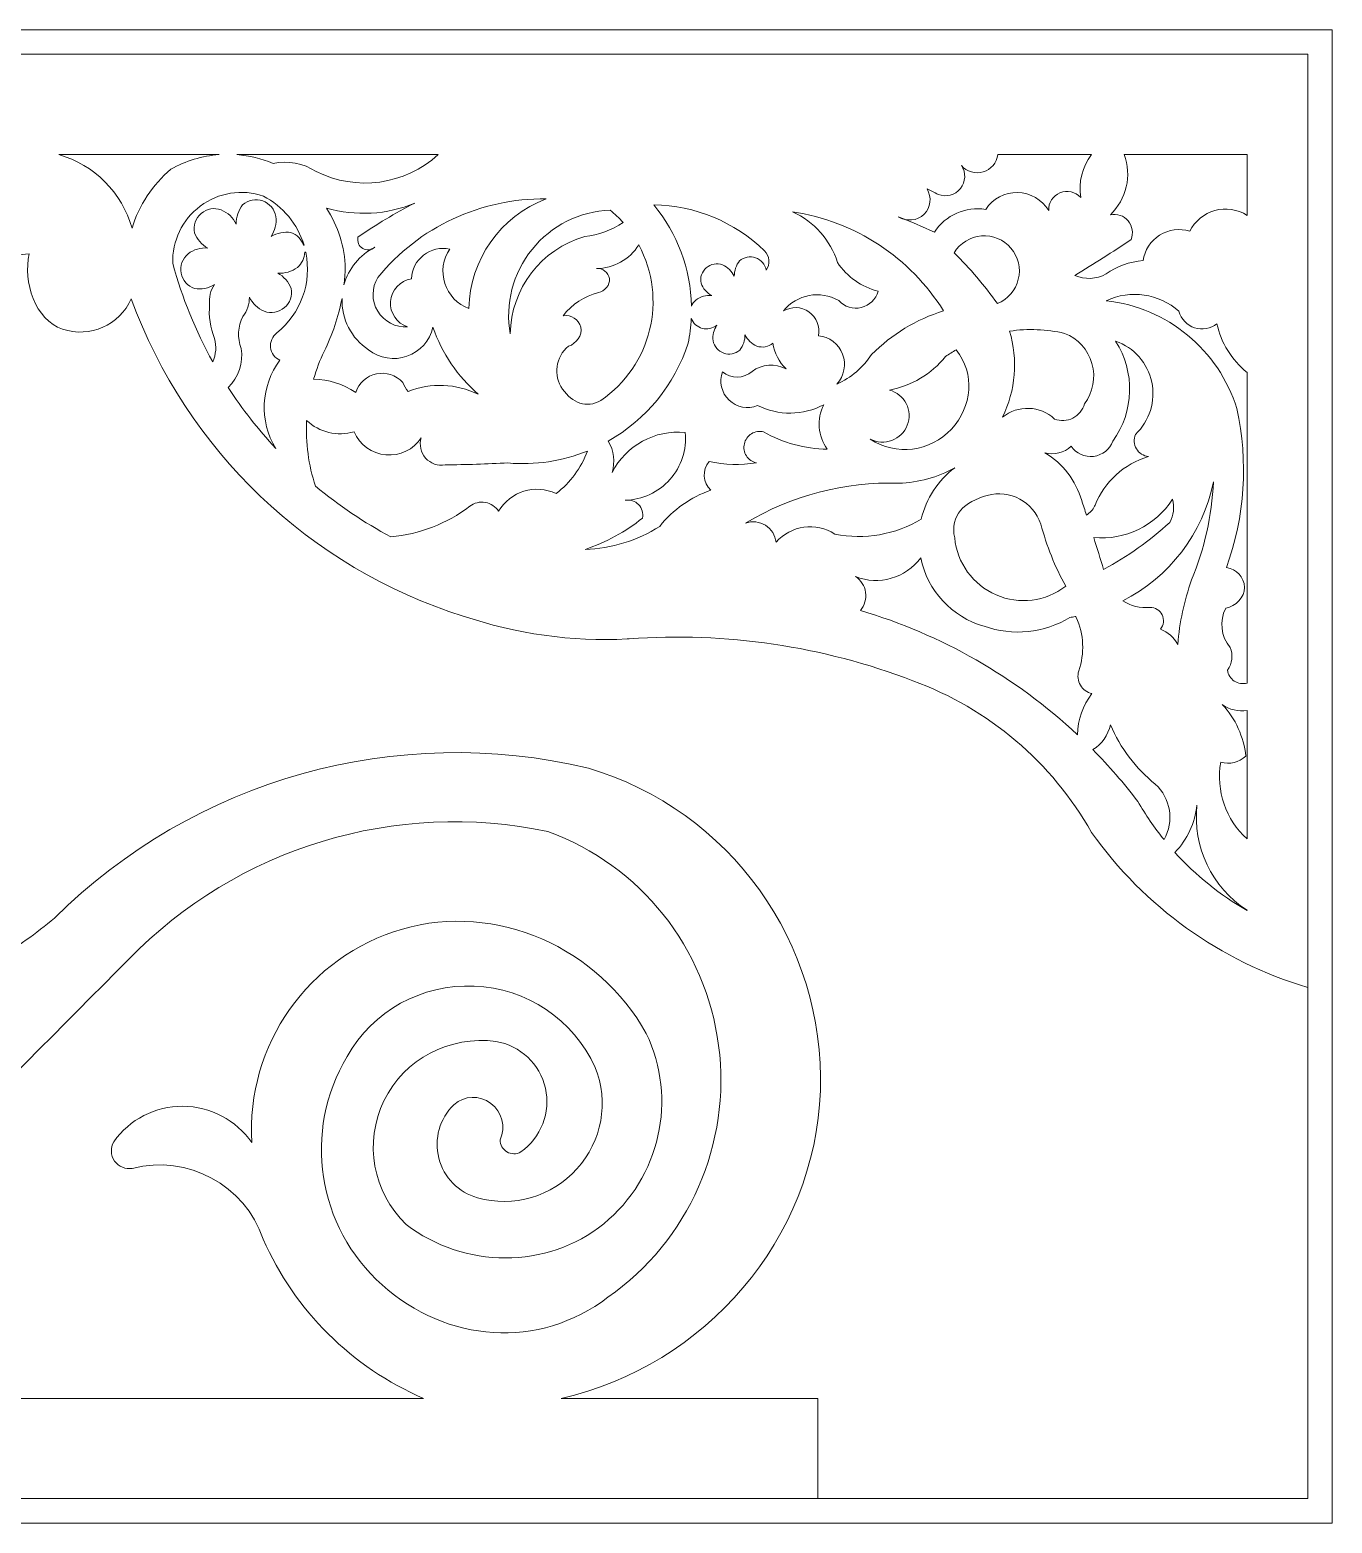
# Model space of a CAD drawing. Header units: millimetres. Extents: x 4867 to 5113, y 1528 to 1787.
# Drawn here: x 5004.2 to 5110.6, y 1527.8 to 1649.8 of the extents above; entities that cross this region are included whole.
import ezdxf

# ---------------------------------------------------------------- set-up
doc = ezdxf.new("R2010")
doc.units = ezdxf.units.MM
doc.header["$MEASUREMENT"] = 0
doc.layers.add('SITARA ALL', color=18, linetype='Continuous', true_color=0x000000)

msp = doc.modelspace()

# ---------------------------------------------------------------- linework, layer by layer
at = {"layer": 'SITARA ALL', "lineweight": 9}
for points, knots in [([(4866.61, 1649.79), (4866.61, 1649.79), (5110.61, 1649.79), (5110.61, 1649.79), (5110.61, 1649.79), (5110.61, 1527.79), (5110.61, 1527.79), (5110.61, 1527.79), (4866.61, 1527.79), (4866.61, 1527.79), (4866.61, 1527.79), (4866.61, 1649.79), (4866.61, 1649.79)], [0, 0, 0, 0, 0.25, 0.25, 0.25, 0.5, 0.5, 0.5, 0.75, 0.75, 0.75, 1, 1, 1, 1]), ([(4868.61, 1647.79), (4868.61, 1647.79), (5108.61, 1647.79), (5108.61, 1647.79), (5108.61, 1647.79), (5108.61, 1529.79), (5108.61, 1529.79), (5108.61, 1529.79), (4868.61, 1529.79), (4868.61, 1529.79), (4868.61, 1529.79), (4868.61, 1647.79), (4868.61, 1647.79)], [0, 0, 0, 0, 0.25, 0.25, 0.25, 0.5, 0.5, 0.5, 0.75, 0.75, 0.75, 1, 1, 1, 1]), ([(5052.99, 1600.02), (5048.45, 1599.79), (5043.9, 1600.43), (5039.6, 1601.89), (5027.02, 1605.85), (5016.99, 1615.43), (5012.46, 1627.81), (5011.51, 1625.66), (5009.08, 1624.59), (5006.85, 1625.33), (5004.62, 1626.08), (5003.59, 1629.2), (5004.13, 1631.49), (4999.45, 1631.23), (4995.19, 1628.71), (4992.71, 1624.74), (4988.24, 1618.89), (4983.2, 1613.49), (4977.68, 1608.62), (4981.16, 1611.01), (4985.65, 1611.37), (4989.47, 1609.58), (4990.84, 1608.57), (4991.52, 1606.87), (4991.21, 1605.2), (4990.9, 1603.53), (4989.63, 1602.18), (4987.99, 1601.73), (4987, 1604.02), (4984.9, 1605.66), (4982.43, 1606.07), (4979.96, 1606.47), (4977.47, 1605.61), (4975.79, 1603.76), (4974.12, 1602.74), (4972.52, 1601.6), (4971.02, 1600.35), (4959.58, 1589), (4943.07, 1584.37), (4927.39, 1588.1), (4915.81, 1591.55), (4908.02, 1602.39), (4908.43, 1614.46), (4908.84, 1626.54), (4917.83, 1636.93), (4929.62, 1639.59), (4929.62, 1639.59), (4908.63, 1639.59), (4908.63, 1639.59), (4908.63, 1639.59), (4908.63, 1647.79), (4908.63, 1647.79), (4908.63, 1647.79), (5108.61, 1647.79), (5108.61, 1647.79), (5108.61, 1647.79), (5108.61, 1571.55), (5108.61, 1571.55), (5101.47, 1573.68), (5095.25, 1578.14), (5090.95, 1584.22), (5087.7, 1589.95), (5082.53, 1594.34), (5076.34, 1596.61), (5068.96, 1599.44), (5061.06, 1600.61), (5053.17, 1600.03), (5053.17, 1600.03), (5052.99, 1600.02), (5052.99, 1600.02)], [0, 0, 0, 0, 0.043478, 0.043478, 0.043478, 0.086957, 0.086957, 0.086957, 0.130435, 0.130435, 0.130435, 0.173913, 0.173913, 0.173913, 0.217391, 0.217391, 0.217391, 0.26087, 0.26087, 0.26087, 0.304348, 0.304348, 0.304348, 0.347826, 0.347826, 0.347826, 0.391304, 0.391304, 0.391304, 0.434783, 0.434783, 0.434783, 0.478261, 0.478261, 0.478261, 0.521739, 0.521739, 0.521739, 0.565217, 0.565217, 0.565217, 0.608696, 0.608696, 0.608696, 0.652174, 0.652174, 0.652174, 0.695652, 0.695652, 0.695652, 0.73913, 0.73913, 0.73913, 0.782609, 0.782609, 0.782609, 0.826087, 0.826087, 0.826087, 0.869565, 0.869565, 0.869565, 0.913043, 0.913043, 0.913043, 0.956522, 0.956522, 0.956522, 1, 1, 1, 1]), ([(5012.53, 1633.58), (5013.1, 1635.46), (5014.21, 1637.13), (5015.7, 1638.4), (5016.92, 1639.08), (5018.26, 1639.48), (5019.64, 1639.59), (5019.64, 1639.59), (5006.54, 1639.59), (5006.54, 1639.59), (5009.44, 1638.77), (5011.71, 1636.49), (5012.53, 1633.58)], [0, 0, 0, 0, 0.25, 0.25, 0.25, 0.5, 0.5, 0.5, 0.75, 0.75, 0.75, 1, 1, 1, 1]), ([(5027.57, 1638.21), (5030.87, 1636.57), (5034.83, 1637.11), (5037.56, 1639.59), (5037.56, 1639.59), (5021.1, 1639.59), (5021.1, 1639.59), (5022.11, 1639.51), (5023.11, 1639.27), (5024.05, 1638.88), (5025.26, 1639.13), (5026.53, 1638.89), (5027.57, 1638.21)], [0, 0, 0, 0, 0.25, 0.25, 0.25, 0.5, 0.5, 0.5, 0.75, 0.75, 0.75, 1, 1, 1, 1]), ([(5078.1, 1633.26), (5079.01, 1634.65), (5080.65, 1635.38), (5082.3, 1635.12), (5082.87, 1636), (5083.85, 1636.52), (5084.89, 1636.5), (5085.94, 1636.48), (5086.9, 1635.92), (5087.44, 1635.02), (5087.41, 1635.65), (5087.78, 1636.23), (5088.36, 1636.48), (5088.95, 1636.72), (5089.63, 1636.56), (5090.06, 1636.09), (5089.87, 1637.33), (5090.18, 1638.59), (5090.93, 1639.59), (5090.93, 1639.59), (5083.29, 1639.59), (5083.29, 1639.59), (5083.2, 1638.92), (5082.73, 1638.37), (5082.09, 1638.18), (5081.45, 1637.98), (5080.75, 1638.19), (5080.31, 1638.7), (5080.7, 1638.12), (5080.66, 1637.36), (5080.23, 1636.82), (5079.8, 1636.28), (5079.04, 1636.09), (5078.4, 1636.34), (5078.1, 1636.51), (5077.8, 1636.65), (5077.5, 1636.79), (5077.91, 1636.13), (5077.81, 1635.27), (5077.26, 1634.72), (5076.7, 1634.17), (5075.81, 1634.1), (5075.15, 1634.51), (5076.15, 1634.13), (5077.13, 1633.71), (5078.1, 1633.26)], [0, 0, 0, 0, 0.066667, 0.066667, 0.066667, 0.133333, 0.133333, 0.133333, 0.2, 0.2, 0.2, 0.266667, 0.266667, 0.266667, 0.333333, 0.333333, 0.333333, 0.4, 0.4, 0.4, 0.466667, 0.466667, 0.466667, 0.533333, 0.533333, 0.533333, 0.6, 0.6, 0.6, 0.666667, 0.666667, 0.666667, 0.733333, 0.733333, 0.733333, 0.8, 0.8, 0.8, 0.866667, 0.866667, 0.866667, 0.933333, 0.933333, 0.933333, 1, 1, 1, 1]), ([(5089.58, 1629.73), (5090.4, 1629.36), (5091.34, 1629.4), (5092.13, 1629.84), (5093.02, 1630.47), (5094.06, 1630.85), (5095.15, 1630.93), (5095.28, 1631.79), (5095.78, 1632.54), (5096.51, 1633.01), (5097.24, 1633.47), (5098.14, 1633.59), (5098.97, 1633.34), (5099.39, 1634.16), (5100.13, 1634.78), (5101.02, 1635.02), (5101.91, 1635.27), (5102.87, 1635.13), (5103.65, 1634.63), (5103.65, 1634.63), (5103.65, 1639.59), (5103.65, 1639.59), (5103.65, 1639.59), (5093.61, 1639.59), (5093.61, 1639.59), (5094.25, 1637.88), (5093.8, 1635.95), (5092.48, 1634.68), (5093.02, 1634.79), (5093.58, 1634.6), (5093.94, 1634.18), (5094.29, 1633.75), (5094.38, 1633.16), (5094.18, 1632.65), (5092.67, 1631.64), (5091.13, 1630.67), (5089.58, 1629.73)], [0, 0, 0, 0, 0.083333, 0.083333, 0.083333, 0.166667, 0.166667, 0.166667, 0.25, 0.25, 0.25, 0.333333, 0.333333, 0.333333, 0.416667, 0.416667, 0.416667, 0.5, 0.5, 0.5, 0.583333, 0.583333, 0.583333, 0.666667, 0.666667, 0.666667, 0.75, 0.75, 0.75, 0.833333, 0.833333, 0.833333, 0.916667, 0.916667, 0.916667, 1, 1, 1, 1]), ([(5019.13, 1622.66), (5019.39, 1623.26), (5019.45, 1623.94), (5019.27, 1624.57), (5018.92, 1625.45), (5018.78, 1626.4), (5018.87, 1627.34), (5018.8, 1627.92), (5018.94, 1628.5), (5019.27, 1628.97), (5018.78, 1628.68), (5018.2, 1628.56), (5017.64, 1628.65), (5017.07, 1628.84), (5016.66, 1629.32), (5016.54, 1629.91), (5016.43, 1630.5), (5016.65, 1631.1), (5017.11, 1631.49), (5017.57, 1631.84), (5018.15, 1632), (5018.72, 1631.96), (5018.23, 1632.23), (5017.84, 1632.68), (5017.63, 1633.21), (5017.51, 1633.79), (5017.72, 1634.39), (5018.18, 1634.78), (5018.63, 1635.17), (5019.26, 1635.29), (5019.82, 1635.08), (5020.36, 1634.85), (5020.79, 1634.44), (5021.04, 1633.92), (5021.03, 1634.49), (5021.22, 1635.05), (5021.57, 1635.49), (5022.02, 1635.88), (5022.65, 1636.01), (5023.21, 1635.81), (5023.77, 1635.61), (5024.19, 1635.12), (5024.29, 1634.53), (5024.36, 1633.96), (5024.22, 1633.37), (5023.89, 1632.9), (5024.38, 1633.19), (5024.96, 1633.31), (5025.52, 1633.22), (5026.01, 1633.05), (5026.39, 1632.67), (5026.55, 1632.19), (5026.55, 1632.19), (5026.59, 1632.19), (5026.59, 1632.19), (5026.06, 1633.92), (5024.87, 1635.38), (5023.26, 1636.21), (5021.51, 1636.8), (5019.59, 1636.49), (5018.11, 1635.39), (5016.63, 1634.28), (5015.79, 1632.54), (5015.86, 1630.69), (5016.62, 1627.89), (5017.72, 1625.2), (5019.13, 1622.66)], [0, 0, 0, 0, 0.045455, 0.045455, 0.045455, 0.090909, 0.090909, 0.090909, 0.136364, 0.136364, 0.136364, 0.181818, 0.181818, 0.181818, 0.227273, 0.227273, 0.227273, 0.272727, 0.272727, 0.272727, 0.318182, 0.318182, 0.318182, 0.363636, 0.363636, 0.363636, 0.409091, 0.409091, 0.409091, 0.454545, 0.454545, 0.454545, 0.5, 0.5, 0.5, 0.545455, 0.545455, 0.545455, 0.590909, 0.590909, 0.590909, 0.636364, 0.636364, 0.636364, 0.681818, 0.681818, 0.681818, 0.727273, 0.727273, 0.727273, 0.772727, 0.772727, 0.772727, 0.818182, 0.818182, 0.818182, 0.863636, 0.863636, 0.863636, 0.909091, 0.909091, 0.909091, 0.954545, 0.954545, 0.954545, 1, 1, 1, 1]), ([(5035.05, 1625.52), (5034.17, 1625.81), (5033.59, 1626.66), (5033.65, 1627.59), (5033.72, 1628.52), (5034.44, 1629.29), (5035.36, 1629.45), (5035.4, 1630.21), (5035.76, 1630.92), (5036.36, 1631.38), (5036.96, 1631.85), (5037.74, 1632.03), (5038.49, 1631.88), (5037.93, 1631.05), (5037.79, 1630.02), (5038.1, 1629.07), (5038.4, 1628.12), (5039.12, 1627.37), (5040.05, 1627.03), (5040.14, 1631.02), (5042.64, 1634.56), (5046.37, 1635.97), (5041.05, 1636.05), (5035.98, 1633.69), (5032.62, 1629.56), (5032.1, 1628.72), (5032.09, 1627.65), (5032.61, 1626.8), (5033.12, 1625.95), (5034.06, 1625.45), (5035.05, 1625.52)], [0, 0, 0, 0, 0.1, 0.1, 0.1, 0.2, 0.2, 0.2, 0.3, 0.3, 0.3, 0.4, 0.4, 0.4, 0.5, 0.5, 0.5, 0.6, 0.6, 0.6, 0.7, 0.7, 0.7, 0.8, 0.8, 0.8, 0.9, 0.9, 0.9, 1, 1, 1, 1]), ([(5029.85, 1628.96), (5030.22, 1630.29), (5031.13, 1631.4), (5032.36, 1632.02), (5032.09, 1631.78), (5031.69, 1631.74), (5031.38, 1631.93), (5031.07, 1632.11), (5030.91, 1632.48), (5030.99, 1632.84), (5032.47, 1633.88), (5034.03, 1634.82), (5035.65, 1635.63), (5033.36, 1634.68), (5030.81, 1634.54), (5028.42, 1635.23), (5029.38, 1633.75), (5029.91, 1632.04), (5029.96, 1630.29), (5029.94, 1629.84), (5029.9, 1629.4), (5029.85, 1628.96)], [0, 0, 0, 0, 0.142857, 0.142857, 0.142857, 0.285714, 0.285714, 0.285714, 0.428571, 0.428571, 0.428571, 0.571429, 0.571429, 0.571429, 0.714286, 0.714286, 0.714286, 0.857143, 0.857143, 0.857143, 1, 1, 1, 1]), ([(5043.44, 1624.94), (5043.49, 1628.64), (5045.97, 1631.87), (5049.53, 1632.9), (5050.65, 1633.03), (5051.72, 1633.42), (5052.66, 1634.04), (5052.34, 1634.41), (5051.99, 1634.75), (5051.61, 1635.06), (5049.12, 1634.97), (5046.78, 1633.8), (5045.22, 1631.85), (5043.65, 1629.91), (5043, 1627.39), (5043.44, 1624.94)], [0, 0, 0, 0, 0.2, 0.2, 0.2, 0.4, 0.4, 0.4, 0.6, 0.6, 0.6, 0.8, 0.8, 0.8, 1, 1, 1, 1]), ([(5058.25, 1627.22), (5058.33, 1627.41), (5058.45, 1627.58), (5058.61, 1627.71), (5058.98, 1627.99), (5059.44, 1628.12), (5059.9, 1628.08), (5059.5, 1628.31), (5059.19, 1628.66), (5059.03, 1629.08), (5058.93, 1629.55), (5059.1, 1630.03), (5059.46, 1630.35), (5059.83, 1630.66), (5060.33, 1630.75), (5060.78, 1630.59), (5061.21, 1630.4), (5061.55, 1630.07), (5061.75, 1629.65), (5061.74, 1630.11), (5061.9, 1630.56), (5062.18, 1630.91), (5062.54, 1631.23), (5063.04, 1631.32), (5063.49, 1631.17), (5063.94, 1631.01), (5064.27, 1630.61), (5064.36, 1630.14), (5064.7, 1630.64), (5064.64, 1631.32), (5064.21, 1631.74), (5061.78, 1634.1), (5058.55, 1635.44), (5055.16, 1635.49), (5057.09, 1633.16), (5058.18, 1630.24), (5058.25, 1627.22)], [0, 0, 0, 0, 0.083333, 0.083333, 0.083333, 0.166667, 0.166667, 0.166667, 0.25, 0.25, 0.25, 0.333333, 0.333333, 0.333333, 0.416667, 0.416667, 0.416667, 0.5, 0.5, 0.5, 0.583333, 0.583333, 0.583333, 0.666667, 0.666667, 0.666667, 0.75, 0.75, 0.75, 0.833333, 0.833333, 0.833333, 0.916667, 0.916667, 0.916667, 1, 1, 1, 1]), ([(5070.13, 1620.85), (5071.29, 1621.36), (5072.28, 1622.2), (5072.97, 1623.26), (5074.61, 1624.92), (5076.63, 1626.14), (5078.85, 1626.82), (5076.13, 1631.2), (5071.62, 1634.16), (5066.51, 1634.91), (5068.27, 1634.13), (5069.61, 1632.62), (5070.18, 1630.78), (5070.96, 1629.62), (5072.15, 1628.78), (5073.51, 1628.43), (5073.32, 1627.77), (5072.79, 1627.26), (5072.13, 1627.1), (5071.46, 1626.94), (5070.75, 1627.16), (5070.29, 1627.67), (5068.77, 1628.54), (5066.86, 1628.18), (5065.76, 1626.82), (5066.41, 1627.21), (5067.23, 1627.18), (5067.85, 1626.75), (5068.47, 1626.31), (5068.78, 1625.54), (5068.63, 1624.8), (5069.52, 1624.71), (5070.28, 1624.13), (5070.6, 1623.29), (5070.92, 1622.46), (5070.73, 1621.51), (5070.13, 1620.85)], [0, 0, 0, 0, 0.083333, 0.083333, 0.083333, 0.166667, 0.166667, 0.166667, 0.25, 0.25, 0.25, 0.333333, 0.333333, 0.333333, 0.416667, 0.416667, 0.416667, 0.5, 0.5, 0.5, 0.583333, 0.583333, 0.583333, 0.666667, 0.666667, 0.666667, 0.75, 0.75, 0.75, 0.833333, 0.833333, 0.833333, 0.916667, 0.916667, 0.916667, 1, 1, 1, 1]), ([(5083.25, 1627.42), (5084.1, 1627.77), (5084.74, 1628.51), (5084.96, 1629.41), (5085.18, 1630.3), (5084.96, 1631.24), (5084.36, 1631.95), (5083.76, 1632.65), (5082.86, 1633.02), (5081.94, 1632.95), (5081.02, 1632.87), (5080.19, 1632.37), (5079.72, 1631.57), (5081.01, 1630.29), (5082.19, 1628.9), (5083.25, 1627.42)], [0, 0, 0, 0, 0.2, 0.2, 0.2, 0.4, 0.4, 0.4, 0.6, 0.6, 0.6, 0.8, 0.8, 0.8, 1, 1, 1, 1]), ([(5024.27, 1615.59), (5022.9, 1617.83), (5023.04, 1620.69), (5024.62, 1622.79), (5024.2, 1622.98), (5023.91, 1623.37), (5023.85, 1623.83), (5023.8, 1624.29), (5023.99, 1624.74), (5024.36, 1625.02), (5026.32, 1626.6), (5027.24, 1629.14), (5026.73, 1631.61), (5026.73, 1631.61), (5026.64, 1631.61), (5026.64, 1631.61), (5026.63, 1631.14), (5026.41, 1630.69), (5026.05, 1630.38), (5025.59, 1630.04), (5025.01, 1629.87), (5024.44, 1629.91), (5024.93, 1629.64), (5025.32, 1629.2), (5025.53, 1628.66), (5025.65, 1628.08), (5025.44, 1627.48), (5024.98, 1627.09), (5024.53, 1626.7), (5023.9, 1626.58), (5023.34, 1626.79), (5022.8, 1627.02), (5022.37, 1627.43), (5022.12, 1627.95), (5022.13, 1627.38), (5021.94, 1626.82), (5021.59, 1626.38), (5021.17, 1625.57), (5021.12, 1624.61), (5021.45, 1623.76), (5021.63, 1622.58), (5021.23, 1621.4), (5020.39, 1620.56), (5021.54, 1618.79), (5022.84, 1617.13), (5024.27, 1615.59)], [0, 0, 0, 0, 0.066667, 0.066667, 0.066667, 0.133333, 0.133333, 0.133333, 0.2, 0.2, 0.2, 0.266667, 0.266667, 0.266667, 0.333333, 0.333333, 0.333333, 0.4, 0.4, 0.4, 0.466667, 0.466667, 0.466667, 0.533333, 0.533333, 0.533333, 0.6, 0.6, 0.6, 0.666667, 0.666667, 0.666667, 0.733333, 0.733333, 0.733333, 0.8, 0.8, 0.8, 0.866667, 0.866667, 0.866667, 0.933333, 0.933333, 0.933333, 1, 1, 1, 1]), ([(5050.84, 1619.51), (5054.97, 1622.33), (5056.31, 1627.81), (5053.94, 1632.21), (5053.19, 1631.02), (5051.89, 1630.3), (5050.48, 1630.29), (5051, 1630.33), (5051.46, 1629.97), (5051.54, 1629.46), (5051.62, 1628.94), (5051.16, 1628.44), (5050.65, 1628.32), (5049.5, 1628.04), (5048.48, 1627.37), (5047.76, 1626.42), (5048.42, 1626.54), (5049.04, 1626.13), (5049.2, 1625.49), (5049.37, 1624.85), (5048.83, 1624.14), (5048.2, 1623.94), (5047.14, 1623.07), (5046.93, 1621.54), (5047.72, 1620.43), (5048.5, 1619.31), (5049.67, 1618.82), (5050.84, 1619.51)], [0, 0, 0, 0, 0.111111, 0.111111, 0.111111, 0.222222, 0.222222, 0.222222, 0.333333, 0.333333, 0.333333, 0.444444, 0.444444, 0.444444, 0.555556, 0.555556, 0.555556, 0.666667, 0.666667, 0.666667, 0.777778, 0.777778, 0.777778, 0.888889, 0.888889, 0.888889, 1, 1, 1, 1]), ([(5040.82, 1620.01), (5039.14, 1621.48), (5037.86, 1623.37), (5037.12, 1625.49), (5036.86, 1624.39), (5036.07, 1623.5), (5035, 1623.12), (5033.94, 1622.75), (5032.75, 1622.95), (5031.86, 1623.64), (5030.45, 1624.57), (5029.63, 1626.17), (5029.69, 1627.85), (5029.4, 1626.35), (5028.91, 1624.89), (5028.23, 1623.51), (5027.88, 1622.79), (5027.59, 1622.03), (5027.37, 1621.26), (5028.59, 1621.22), (5029.79, 1620.84), (5030.81, 1620.17), (5031.07, 1620.94), (5031.71, 1621.51), (5032.5, 1621.68), (5033.28, 1621.85), (5034.11, 1621.58), (5034.65, 1620.98), (5034.77, 1620.72), (5034.92, 1620.47), (5035.1, 1620.24), (5036.95, 1620.98), (5039.03, 1620.89), (5040.82, 1620.01)], [0, 0, 0, 0, 0.090909, 0.090909, 0.090909, 0.181818, 0.181818, 0.181818, 0.272727, 0.272727, 0.272727, 0.363636, 0.363636, 0.363636, 0.454545, 0.454545, 0.454545, 0.545455, 0.545455, 0.545455, 0.636364, 0.636364, 0.636364, 0.727273, 0.727273, 0.727273, 0.818182, 0.818182, 0.818182, 0.909091, 0.909091, 0.909091, 1, 1, 1, 1]), ([(5103.65, 1596.42), (5103.65, 1596.42), (5103.65, 1621.8), (5103.65, 1621.8), (5102.4, 1622.81), (5101.53, 1624.21), (5101.18, 1625.78), (5100.67, 1625.37), (5099.99, 1625.24), (5099.36, 1625.44), (5098.74, 1625.65), (5098.26, 1626.16), (5098.09, 1626.79), (5096.46, 1628.24), (5094.12, 1628.59), (5092.15, 1627.66), (5097.14, 1627.11), (5101.33, 1623.64), (5102.82, 1618.84), (5103.77, 1614.52), (5103.48, 1610.01), (5101.96, 1605.85), (5102.79, 1605.75), (5103.42, 1605.07), (5103.44, 1604.24), (5103.46, 1603.41), (5102.73, 1602.67), (5101.91, 1602.54), (5101.37, 1601.5), (5101.52, 1600.23), (5102.27, 1599.33), (5102.53, 1598.71), (5102.45, 1598.01), (5102.05, 1597.47), (5102.1, 1597.1), (5102.31, 1596.78), (5102.61, 1596.58), (5102.92, 1596.38), (5103.3, 1596.32), (5103.65, 1596.42)], [0, 0, 0, 0, 0.076923, 0.076923, 0.076923, 0.153846, 0.153846, 0.153846, 0.230769, 0.230769, 0.230769, 0.307692, 0.307692, 0.307692, 0.384615, 0.384615, 0.384615, 0.461538, 0.461538, 0.461538, 0.538462, 0.538462, 0.538462, 0.615385, 0.615385, 0.615385, 0.692308, 0.692308, 0.692308, 0.769231, 0.769231, 0.769231, 0.846154, 0.846154, 0.846154, 0.923077, 0.923077, 0.923077, 1, 1, 1, 1]), ([(5049.55, 1607.34), (5051.72, 1607.41), (5053.83, 1608.06), (5055.65, 1609.22), (5056.74, 1610.59), (5058.19, 1611.62), (5059.84, 1612.17), (5059.17, 1612.79), (5059.1, 1613.83), (5059.69, 1614.52), (5060.96, 1614.25), (5062.27, 1614.21), (5063.56, 1614.41), (5063.22, 1614.48), (5062.92, 1614.69), (5062.74, 1614.98), (5062.55, 1615.28), (5062.49, 1615.63), (5062.57, 1615.97), (5062.64, 1616.31), (5062.85, 1616.6), (5063.15, 1616.79), (5063.45, 1616.97), (5063.81, 1617.02), (5064.14, 1616.94), (5065.73, 1616.04), (5067.52, 1615.56), (5069.34, 1615.53), (5068.58, 1616.59), (5068.47, 1617.99), (5069.06, 1619.16), (5067.37, 1618.26), (5065.35, 1618.24), (5063.64, 1619.1), (5062.85, 1618.77), (5061.94, 1618.94), (5061.32, 1619.53), (5060.7, 1620.13), (5060.49, 1621.04), (5060.78, 1621.85), (5061.48, 1621.25), (5062.52, 1621.27), (5063.2, 1621.88), (5064.01, 1622.48), (5065.09, 1622.55), (5065.98, 1622.08), (5065.4, 1622.65), (5065.02, 1623.39), (5064.91, 1624.19), (5064.54, 1623.88), (5064.04, 1623.79), (5063.59, 1623.95), (5063.17, 1624.13), (5062.82, 1624.46), (5062.62, 1624.88), (5062.63, 1624.42), (5062.48, 1623.98), (5062.19, 1623.62), (5061.83, 1623.31), (5061.33, 1623.21), (5060.88, 1623.37), (5060.43, 1623.53), (5060.1, 1623.92), (5060.01, 1624.39), (5059.96, 1624.83), (5060.07, 1625.28), (5060.31, 1625.65), (5059.98, 1625.39), (5059.54, 1625.29), (5059.13, 1625.4), (5058.72, 1625.51), (5058.39, 1625.81), (5058.23, 1626.2), (5058.19, 1625.52), (5058.11, 1624.85), (5057.97, 1624.18), (5056.88, 1620.79), (5054.55, 1617.94), (5051.45, 1616.19), (5051.91, 1615.41), (5052.02, 1614.48), (5051.77, 1613.61), (5052.88, 1615.84), (5055.27, 1617.14), (5057.74, 1616.88), (5057.87, 1615.49), (5057.42, 1614.1), (5056.49, 1613.06), (5055.56, 1612.01), (5054.23, 1611.39), (5052.83, 1611.35), (5053.23, 1611.43), (5053.64, 1611.29), (5053.93, 1611), (5054.21, 1610.71), (5054.33, 1610.3), (5054.25, 1609.9), (5052.85, 1608.77), (5051.26, 1607.91), (5049.55, 1607.34)], [0, 0, 0, 0, 0.030303, 0.030303, 0.030303, 0.060606, 0.060606, 0.060606, 0.090909, 0.090909, 0.090909, 0.121212, 0.121212, 0.121212, 0.151515, 0.151515, 0.151515, 0.181818, 0.181818, 0.181818, 0.212121, 0.212121, 0.212121, 0.242424, 0.242424, 0.242424, 0.272727, 0.272727, 0.272727, 0.30303, 0.30303, 0.30303, 0.333333, 0.333333, 0.333333, 0.363636, 0.363636, 0.363636, 0.393939, 0.393939, 0.393939, 0.424242, 0.424242, 0.424242, 0.454545, 0.454545, 0.454545, 0.484848, 0.484848, 0.484848, 0.515152, 0.515152, 0.515152, 0.545455, 0.545455, 0.545455, 0.575758, 0.575758, 0.575758, 0.606061, 0.606061, 0.606061, 0.636364, 0.636364, 0.636364, 0.666667, 0.666667, 0.666667, 0.69697, 0.69697, 0.69697, 0.727273, 0.727273, 0.727273, 0.757576, 0.757576, 0.757576, 0.787879, 0.787879, 0.787879, 0.818182, 0.818182, 0.818182, 0.848485, 0.848485, 0.848485, 0.878788, 0.878788, 0.878788, 0.909091, 0.909091, 0.909091, 0.939394, 0.939394, 0.939394, 0.969697, 0.969697, 0.969697, 1, 1, 1, 1]), ([(5087.93, 1617.99), (5088.41, 1617.81), (5088.96, 1617.83), (5089.42, 1618.07), (5089.88, 1618.31), (5090.23, 1618.72), (5090.36, 1619.23), (5091.07, 1620.17), (5091.3, 1621.39), (5090.98, 1622.52), (5090.65, 1623.65), (5089.83, 1624.57), (5088.73, 1624.99), (5087.26, 1625.33), (5085.74, 1625.39), (5084.25, 1625.17), (5084.95, 1622.84), (5084.74, 1620.33), (5083.66, 1618.14), (5084.92, 1619.16), (5086.74, 1619.1), (5087.93, 1617.99)], [0, 0, 0, 0, 0.142857, 0.142857, 0.142857, 0.285714, 0.285714, 0.285714, 0.428571, 0.428571, 0.428571, 0.571429, 0.571429, 0.571429, 0.714286, 0.714286, 0.714286, 0.857143, 0.857143, 0.857143, 1, 1, 1, 1]), ([(5091.19, 1610.88), (5091.19, 1610.88), (5091.23, 1610.95), (5091.23, 1610.95), (5092, 1612.87), (5093.6, 1614.33), (5095.59, 1614.92), (5095.18, 1614.97), (5094.81, 1615.21), (5094.61, 1615.56), (5094.4, 1615.92), (5094.37, 1616.35), (5094.53, 1616.73), (5095.69, 1617.83), (5096.2, 1619.45), (5095.86, 1621.01), (5095.53, 1622.57), (5094.42, 1623.83), (5092.91, 1624.35), (5094.52, 1621.84), (5094.43, 1618.6), (5092.68, 1616.18), (5092.43, 1615.51), (5091.83, 1615.04), (5091.11, 1614.94), (5090.4, 1614.85), (5089.69, 1615.17), (5089.28, 1615.76), (5088.7, 1615.23), (5087.89, 1615.03), (5087.14, 1615.24), (5088.59, 1614.36), (5089.66, 1612.97), (5090.14, 1611.34), (5090.27, 1610.94), (5090.4, 1610.54), (5090.53, 1610.14), (5090.82, 1610.32), (5091.05, 1610.57), (5091.19, 1610.88)], [0, 0, 0, 0, 0.076923, 0.076923, 0.076923, 0.153846, 0.153846, 0.153846, 0.230769, 0.230769, 0.230769, 0.307692, 0.307692, 0.307692, 0.384615, 0.384615, 0.384615, 0.461538, 0.461538, 0.461538, 0.538462, 0.538462, 0.538462, 0.615385, 0.615385, 0.615385, 0.692308, 0.692308, 0.692308, 0.769231, 0.769231, 0.769231, 0.846154, 0.846154, 0.846154, 0.923077, 0.923077, 0.923077, 1, 1, 1, 1]), ([(5072.86, 1616.35), (5074.97, 1614.96), (5077.78, 1615.31), (5079.49, 1617.17), (5081.19, 1619.03), (5081.44, 1621.67), (5079.88, 1623.65), (5079.58, 1623.48), (5079.29, 1623.29), (5079.01, 1623.1), (5077.86, 1621.67), (5076.23, 1620.69), (5074.43, 1620.36), (5075.02, 1620.2), (5075.52, 1619.8), (5075.8, 1619.25), (5076.08, 1618.7), (5076.11, 1618.06), (5075.88, 1617.48), (5075.66, 1616.91), (5075.2, 1616.46), (5074.63, 1616.24), (5074.05, 1616.02), (5073.41, 1616.06), (5072.86, 1616.35)], [0, 0, 0, 0, 0.125, 0.125, 0.125, 0.25, 0.25, 0.25, 0.375, 0.375, 0.375, 0.5, 0.5, 0.5, 0.625, 0.625, 0.625, 0.75, 0.75, 0.75, 0.875, 0.875, 0.875, 1, 1, 1, 1]), ([(5033.69, 1608.36), (5036.03, 1608.58), (5038.26, 1609.44), (5040.13, 1610.86), (5040.49, 1611.14), (5040.95, 1611.26), (5041.4, 1611.18), (5041.85, 1611.1), (5042.24, 1610.83), (5042.49, 1610.45), (5043.44, 1612.08), (5045.49, 1612.71), (5047.19, 1611.9), (5048.35, 1612.79), (5049.23, 1613.99), (5049.74, 1615.37), (5047.69, 1614.54), (5045.46, 1614.21), (5043.25, 1614.4), (5041.54, 1614.32), (5039.83, 1614.26), (5038.11, 1614.24), (5037.52, 1614.14), (5036.92, 1614.35), (5036.52, 1614.8), (5036.12, 1615.25), (5035.99, 1615.88), (5036.16, 1616.46), (5035.53, 1615.5), (5034.43, 1614.96), (5033.28, 1615.06), (5032.14, 1615.16), (5031.13, 1615.89), (5030.68, 1616.95), (5029.31, 1616.55), (5027.84, 1616.9), (5026.8, 1617.87), (5026.71, 1616.06), (5026.95, 1614.24), (5027.52, 1612.51), (5029.43, 1610.92), (5031.5, 1609.53), (5033.69, 1608.36)], [0, 0, 0, 0, 0.071429, 0.071429, 0.071429, 0.142857, 0.142857, 0.142857, 0.214286, 0.214286, 0.214286, 0.285714, 0.285714, 0.285714, 0.357143, 0.357143, 0.357143, 0.428571, 0.428571, 0.428571, 0.5, 0.5, 0.5, 0.571429, 0.571429, 0.571429, 0.642857, 0.642857, 0.642857, 0.714286, 0.714286, 0.714286, 0.785714, 0.785714, 0.785714, 0.857143, 0.857143, 0.857143, 0.928571, 0.928571, 0.928571, 1, 1, 1, 1]), ([(5065.16, 1607.92), (5066.37, 1609.31), (5068.43, 1609.59), (5069.97, 1608.59), (5072.4, 1608.1), (5074.91, 1608.54), (5077.03, 1609.82), (5077.42, 1611.49), (5078.39, 1612.97), (5079.76, 1614.01), (5078.37, 1613.22), (5076.8, 1612.79), (5075.19, 1612.75), (5070.79, 1612.89), (5066.45, 1611.76), (5062.67, 1609.48), (5063.21, 1609.68), (5063.81, 1609.61), (5064.3, 1609.31), (5064.78, 1609), (5065.1, 1608.49), (5065.16, 1607.92)], [0, 0, 0, 0, 0.142857, 0.142857, 0.142857, 0.285714, 0.285714, 0.285714, 0.428571, 0.428571, 0.428571, 0.571429, 0.571429, 0.571429, 0.714286, 0.714286, 0.714286, 0.857143, 0.857143, 0.857143, 1, 1, 1, 1]), ([(5097.99, 1599.58), (5098.13, 1601.38), (5098.51, 1603.14), (5099.12, 1604.84), (5100.17, 1607.39), (5100.78, 1610.09), (5100.91, 1612.85), (5100.05, 1608.65), (5097.31, 1605.07), (5093.49, 1603.14), (5094.15, 1602.71), (5094.93, 1602.52), (5095.72, 1602.6), (5096.14, 1602.61), (5096.53, 1602.37), (5096.72, 1601.99), (5096.9, 1601.61), (5096.84, 1601.15), (5096.58, 1600.82), (5097.18, 1600.58), (5097.68, 1600.15), (5097.99, 1599.58)], [0, 0, 0, 0, 0.142857, 0.142857, 0.142857, 0.285714, 0.285714, 0.285714, 0.428571, 0.428571, 0.428571, 0.571429, 0.571429, 0.571429, 0.714286, 0.714286, 0.714286, 0.857143, 0.857143, 0.857143, 1, 1, 1, 1]), ([(5088.83, 1604.33), (5087.95, 1605.93), (5087.27, 1607.64), (5086.8, 1609.4), (5086.19, 1611.23), (5084.27, 1612.26), (5082.42, 1611.75), (5080.57, 1611.24), (5079.35, 1610.15), (5079.76, 1608.28), (5079.95, 1606.23), (5081.25, 1604.44), (5083.14, 1603.62), (5085.03, 1602.81), (5087.2, 1603.07), (5088.83, 1604.33)], [0, 0, 0, 0, 0.2, 0.2, 0.2, 0.4, 0.4, 0.4, 0.6, 0.6, 0.6, 0.8, 0.8, 0.8, 1, 1, 1, 1]), ([(5091.93, 1605.71), (5093.89, 1606.75), (5095.7, 1608.04), (5097.33, 1609.55), (5097.65, 1610.12), (5097.74, 1610.8), (5097.56, 1611.43), (5096.16, 1609.27), (5093.68, 1608.07), (5091.12, 1608.3), (5091.4, 1607.44), (5091.66, 1606.57), (5091.93, 1605.71)], [0, 0, 0, 0, 0.25, 0.25, 0.25, 0.5, 0.5, 0.5, 0.75, 0.75, 0.75, 1, 1, 1, 1]), ([(4924.23, 1577.55), (4928.77, 1577.78), (4933.31, 1577.14), (4937.62, 1575.68), (4950.19, 1571.72), (4960.22, 1562.14), (4964.76, 1549.76), (4965.71, 1551.91), (4968.14, 1552.98), (4970.36, 1552.24), (4972.59, 1551.49), (4973.62, 1548.37), (4973.09, 1546.08), (4977.76, 1546.34), (4982.02, 1548.86), (4984.5, 1552.83), (4988.98, 1558.68), (4994.01, 1564.08), (4999.53, 1568.95), (4996.05, 1566.56), (4991.56, 1566.2), (4987.74, 1567.99), (4986.37, 1569), (4985.7, 1570.7), (4986.01, 1572.37), (4986.32, 1574.04), (4987.58, 1575.39), (4989.22, 1575.84), (4990.22, 1573.55), (4992.31, 1571.91), (4994.78, 1571.51), (4997.25, 1571.1), (4999.75, 1571.96), (5001.43, 1573.81), (5003.1, 1574.83), (5004.69, 1575.97), (5006.19, 1577.22), (5017.63, 1588.57), (5034.14, 1593.2), (5049.82, 1589.47), (5061.4, 1586.02), (5069.19, 1575.18), (5068.78, 1563.11), (5068.38, 1551.03), (5059.38, 1540.64), (5047.59, 1537.98), (5047.59, 1537.98), (5068.58, 1537.98), (5068.58, 1537.98), (5068.58, 1537.98), (5068.58, 1529.79), (5068.58, 1529.79), (5068.58, 1529.79), (4868.61, 1529.79), (4868.61, 1529.79), (4868.61, 1529.79), (4868.61, 1606.02), (4868.61, 1606.02), (4875.75, 1603.89), (4881.97, 1599.43), (4886.27, 1593.35), (4889.51, 1587.62), (4894.69, 1583.23), (4900.87, 1580.96), (4908.25, 1578.13), (4916.16, 1576.96), (4924.04, 1577.54), (4924.04, 1577.54), (4924.23, 1577.55), (4924.23, 1577.55)], [0, 0, 0, 0, 0.043478, 0.043478, 0.043478, 0.086957, 0.086957, 0.086957, 0.130435, 0.130435, 0.130435, 0.173913, 0.173913, 0.173913, 0.217391, 0.217391, 0.217391, 0.26087, 0.26087, 0.26087, 0.304348, 0.304348, 0.304348, 0.347826, 0.347826, 0.347826, 0.391304, 0.391304, 0.391304, 0.434783, 0.434783, 0.434783, 0.478261, 0.478261, 0.478261, 0.521739, 0.521739, 0.521739, 0.565217, 0.565217, 0.565217, 0.608696, 0.608696, 0.608696, 0.652174, 0.652174, 0.652174, 0.695652, 0.695652, 0.695652, 0.73913, 0.73913, 0.73913, 0.782609, 0.782609, 0.782609, 0.826087, 0.826087, 0.826087, 0.869565, 0.869565, 0.869565, 0.913043, 0.913043, 0.913043, 0.956522, 0.956522, 0.956522, 1, 1, 1, 1]), ([(5089.79, 1592.2), (5089.82, 1593.42), (5090.24, 1594.6), (5090.98, 1595.56), (5090.58, 1595.64), (5090.24, 1595.89), (5090.03, 1596.24), (5089.83, 1596.59), (5089.78, 1597.02), (5089.9, 1597.41), (5090.39, 1598.84), (5090.32, 1600.4), (5089.7, 1601.78), (5089.7, 1601.78), (5089.67, 1601.86), (5089.67, 1601.86), (5089.67, 1601.86), (5089.61, 1601.85), (5089.61, 1601.85), (5089.47, 1601.83), (5089.32, 1601.8), (5089.18, 1601.78), (5087.07, 1600.5), (5084.5, 1600.24), (5082.17, 1601.06), (5079.53, 1601.81), (5077.53, 1603.97), (5076.98, 1606.66), (5075.76, 1604.99), (5073.57, 1604.36), (5071.65, 1605.12), (5072.1, 1604.83), (5072.41, 1604.36), (5072.48, 1603.83), (5072.56, 1603.3), (5072.4, 1602.76), (5072.05, 1602.35), (5078.67, 1600.39), (5084.74, 1596.92), (5089.79, 1592.2)], [0, 0, 0, 0, 0.076923, 0.076923, 0.076923, 0.153846, 0.153846, 0.153846, 0.230769, 0.230769, 0.230769, 0.307692, 0.307692, 0.307692, 0.384615, 0.384615, 0.384615, 0.461538, 0.461538, 0.461538, 0.538462, 0.538462, 0.538462, 0.615385, 0.615385, 0.615385, 0.692308, 0.692308, 0.692308, 0.769231, 0.769231, 0.769231, 0.846154, 0.846154, 0.846154, 0.923077, 0.923077, 0.923077, 1, 1, 1, 1]), ([(5103.65, 1583.68), (5103.65, 1583.68), (5103.65, 1594.17), (5103.65, 1594.17), (5102.94, 1594.07), (5102.21, 1594.24), (5101.63, 1594.66), (5102.71, 1593.51), (5103.39, 1592.03), (5103.55, 1590.45), (5103, 1589.94), (5102.22, 1589.75), (5101.5, 1589.95), (5101.1, 1587.63), (5101.91, 1585.26), (5103.65, 1583.68)], [0, 0, 0, 0, 0.2, 0.2, 0.2, 0.4, 0.4, 0.4, 0.6, 0.6, 0.6, 0.8, 0.8, 0.8, 1, 1, 1, 1]), ([(5096.87, 1583.63), (5097.72, 1585.13), (5097.42, 1587.01), (5096.15, 1588.17), (5094.55, 1589.45), (5093.29, 1591.11), (5092.49, 1593.01), (5092.3, 1592.16), (5091.78, 1591.43), (5091.05, 1590.98), (5092.36, 1589.65), (5093.59, 1588.24), (5094.73, 1586.75), (5095.36, 1585.66), (5096.08, 1584.61), (5096.87, 1583.63)], [0, 0, 0, 0, 0.2, 0.2, 0.2, 0.4, 0.4, 0.4, 0.6, 0.6, 0.6, 0.8, 0.8, 0.8, 1, 1, 1, 1]), ([(5046.52, 1584.29), (5034.07, 1586.91), (5021.15, 1582.99), (5012.28, 1573.87), (5001.13, 1562.7), (4990.06, 1551.44), (4979.08, 1540.11), (4978.04, 1539.1), (4976.78, 1538.37), (4975.39, 1537.98), (4975.39, 1537.98), (5036.35, 1537.98), (5036.35, 1537.98), (5030.49, 1540.5), (5025.81, 1545.15), (5023.25, 1550.99), (5021.74, 1555.42), (5017.08, 1557.94), (5012.55, 1556.77), (5012, 1556.68), (5011.43, 1556.91), (5011.1, 1557.37), (5010.78, 1557.84), (5010.75, 1558.45), (5011.03, 1558.95), (5012.33, 1560.77), (5014.44, 1561.85), (5016.68, 1561.84), (5018.92, 1561.83), (5021.03, 1560.72), (5022.32, 1558.88), (5021.84, 1566.85), (5026.94, 1574.1), (5034.62, 1576.32), (5042.29, 1578.55), (5050.68, 1574.78), (5054.55, 1567.79), (5057.13, 1562.43), (5055.69, 1556), (5051.08, 1552.25), (5046.46, 1548.49), (5039.64, 1548.58), (5034.92, 1552.19), (5032.2, 1554.82), (5031.47, 1558.89), (5033.12, 1562.3), (5034.76, 1565.7), (5038.52, 1567.65), (5042.27, 1567.14), (5044.26, 1566.8), (5045.86, 1565.3), (5046.31, 1563.32), (5046.76, 1561.35), (5045.95, 1559.28), (5044.3, 1558.11), (5043.95, 1557.91), (5043.52, 1557.91), (5043.17, 1558.12), (5042.82, 1558.32), (5042.61, 1558.7), (5042.62, 1559.11), (5043.1, 1560.15), (5042.77, 1561.39), (5041.85, 1562.08), (5040.92, 1562.76), (5039.69, 1562.74), (5038.83, 1561.97), (5037.67, 1560.84), (5037.2, 1559.18), (5037.6, 1557.6), (5038, 1556.03), (5039.2, 1554.8), (5040.76, 1554.37), (5043.7, 1553.54), (5046.85, 1554.46), (5048.89, 1556.73), (5050.93, 1559), (5051.52, 1562.19), (5050.39, 1565.02), (5048.6, 1568.92), (5044.78, 1571.49), (5040.49, 1571.66), (5036.2, 1571.84), (5032.21, 1569.65), (5030.1, 1565.91), (5026.46, 1559.81), (5027.66, 1551.98), (5032.96, 1547.25), (5038.26, 1542.52), (5045.78, 1541.93), (5051.42, 1546.24), (5058.04, 1550.87), (5061.52, 1558.79), (5060.47, 1566.8), (5059.42, 1574.8), (5054.1, 1581.52), (5046.52, 1584.29)], [0, 0, 0, 0, 0.03125, 0.03125, 0.03125, 0.0625, 0.0625, 0.0625, 0.09375, 0.09375, 0.09375, 0.125, 0.125, 0.125, 0.15625, 0.15625, 0.15625, 0.1875, 0.1875, 0.1875, 0.21875, 0.21875, 0.21875, 0.25, 0.25, 0.25, 0.28125, 0.28125, 0.28125, 0.3125, 0.3125, 0.3125, 0.34375, 0.34375, 0.34375, 0.375, 0.375, 0.375, 0.40625, 0.40625, 0.40625, 0.4375, 0.4375, 0.4375, 0.46875, 0.46875, 0.46875, 0.5, 0.5, 0.5, 0.53125, 0.53125, 0.53125, 0.5625, 0.5625, 0.5625, 0.59375, 0.59375, 0.59375, 0.625, 0.625, 0.625, 0.65625, 0.65625, 0.65625, 0.6875, 0.6875, 0.6875, 0.71875, 0.71875, 0.71875, 0.75, 0.75, 0.75, 0.78125, 0.78125, 0.78125, 0.8125, 0.8125, 0.8125, 0.84375, 0.84375, 0.84375, 0.875, 0.875, 0.875, 0.90625, 0.90625, 0.90625, 0.9375, 0.9375, 0.9375, 0.96875, 0.96875, 0.96875, 1, 1, 1, 1]), ([(5103.65, 1577.84), (5103.65, 1577.84), (5103.65, 1577.86), (5103.65, 1577.86), (5100.78, 1579.72), (5099.2, 1583.04), (5099.56, 1586.44), (5099.4, 1584.99), (5098.77, 1583.64), (5097.76, 1582.58), (5099.47, 1580.7), (5101.45, 1579.1), (5103.65, 1577.84)], [0, 0, 0, 0, 0.25, 0.25, 0.25, 0.5, 0.5, 0.5, 0.75, 0.75, 0.75, 1, 1, 1, 1])]:
    msp.add_open_spline(points, degree=3, knots=knots, dxfattribs=at)

doc.saveas('drawing.dxf')
